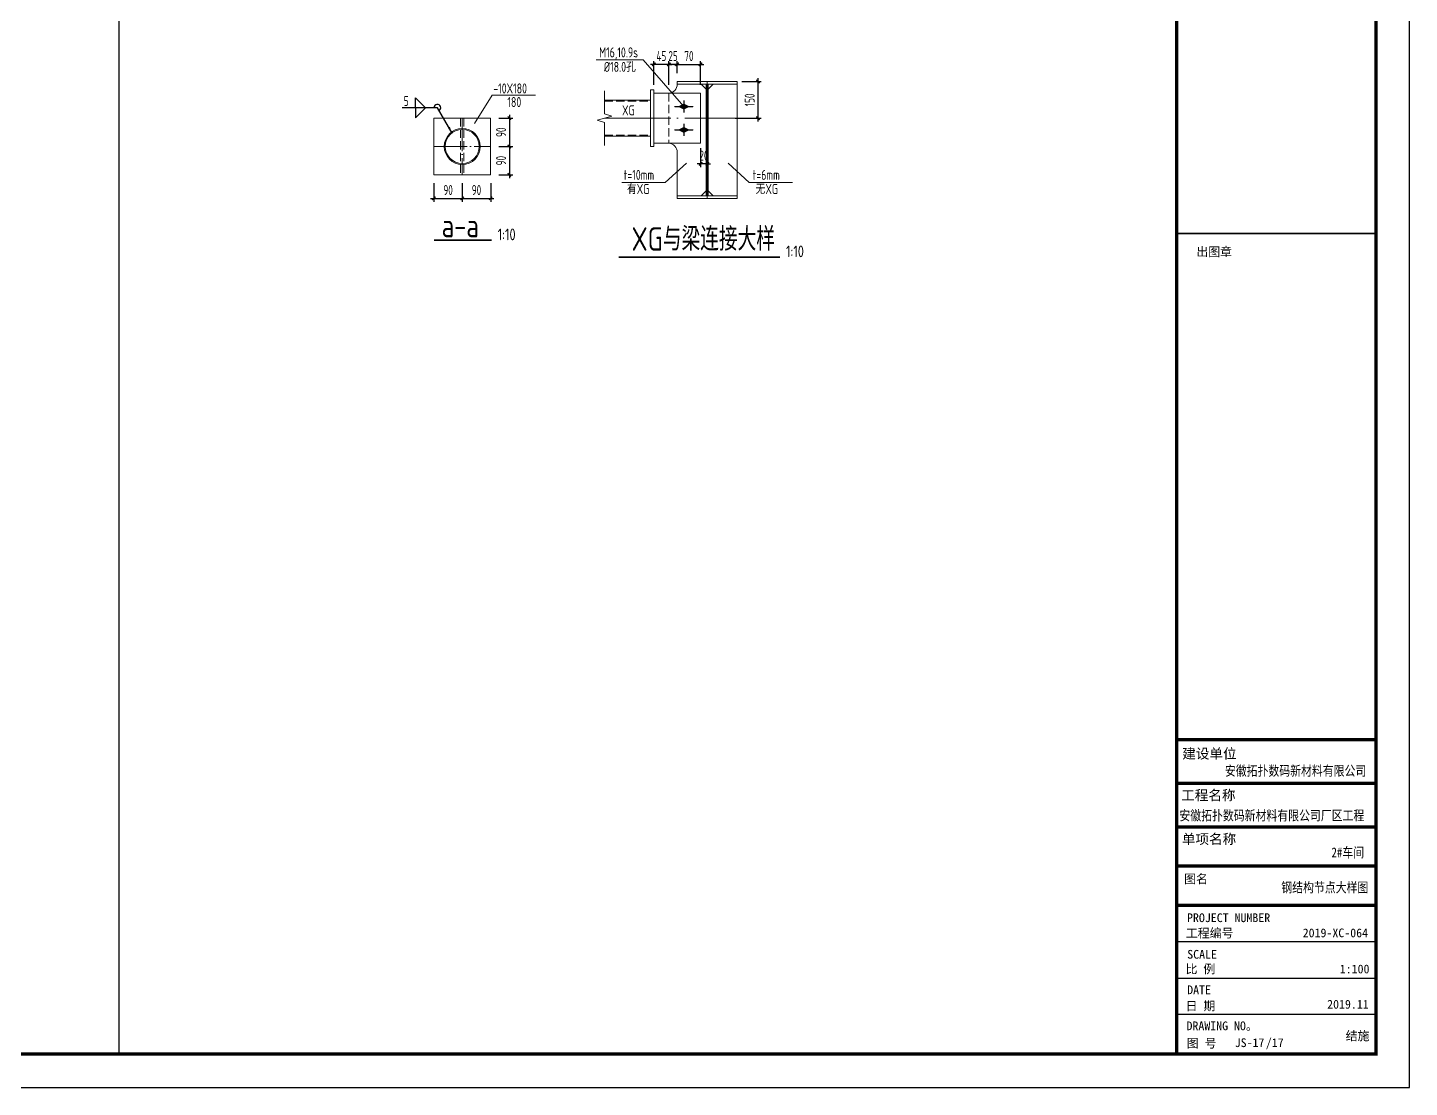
# Model space of a CAD drawing. Extents: x 19118 to 566552, y -1188739 to 92943.
# Drawn here: x 120308 to 161912, y -1188739 to -1156850 of the extents above; entities that cross this region are included whole.
import ezdxf
from ezdxf.enums import TextEntityAlignment as Align

# ---------------------------------------------------------------- set-up
doc = ezdxf.new("R2010")
doc.units = 0
doc.header["$LTSCALE"] = 1000
doc.header["$MEASUREMENT"] = 0
doc.linetypes.add('DASH', pattern=[0.35, 0.25, -0.1])
doc.linetypes.add('DOTE', pattern=[2.42, 2, -0.2, 0.02, -0.2])
doc.layers.get('0').update_dxf_attribs({"linetype": 'CONTINUOUS'})
doc.layers.get('Defpoints').update_dxf_attribs({"linetype": 'CONTINUOUS'})
for name, color, linetype in [('AXIS', 3, 'CONTINUOUS'), ('BEAM_CON', 4, 'CONTINUOUS'), ('COLU', 7, 'CONTINUOUS'), ('DIM', 3, 'CONTINUOUS'), ('NUM', 7, 'CONTINUOUS'), ('PUB_TITLE', 4, 'CONTINUOUS'), ('TEXT', 7, 'CONTINUOUS'), ('THIN', 7, 'CONTINUOUS'), ('WELD', 7, 'CONTINUOUS'), ('图框', 4, 'CONTINUOUS')]:
    doc.layers.add(name, color=color, linetype=linetype)
doc.styles.add('-黑体', font='SimSun.ttf')
doc.styles.get("Standard").update_dxf_attribs({"font": 'atssdeng.shx', "bigfont": 'atssdchn.shx'})
doc.styles.add('TSSD_Dimension', font='Tssdeng.shx', dxfattribs={"width": 0.7, "bigfont": 'hztxt.shx'})
doc.styles.add('TSSD_Label', font='tssdeng.shx', dxfattribs={"width": 0.6, "bigfont": 'hztxt.shx'})
doc.styles.add('TSSD_Rein', font='atssdeng.shx', dxfattribs={"width": 0.7, "bigfont": 'atssdchn.shx'})
doc.styles.add('宋体', font='SimSun.ttf', dxfattribs={"width": 0.8})
doc.styles.add('黑体', font='simhei.ttf', dxfattribs={"width": 0.6, "height": 4.3})
doc.dimstyles.new('TSSD_10_100', dxfattribs={"dimtxt": 300, "dimasz": 100, "dimexe": 100, "dimexo": 250, "dimgap": 100, "dimtad": 1, "dimdec": 0, "dimlfac": 0.1, "dimzin": 0, "dimdsep": 46, "dimtxsty": 'TSSD_Dimension', "dimblk": 'ARCHTICK', "dimcen": 0, "dimdle": 100, "dimclrt": 7, "dimadec": 0, "dimazin": 0, "dimtfac": 1, "dimtdec": 0, "dimtix": 1, "dimtmove": 2, "dimatfit": 3, "dimldrblk": 'ARCHTICK', "dimfxl": 1, "dimtolj": 1, "dimtzin": 0, "dimarcsym": 0})
doc.dimstyles.new('TSSD_LEADER_STYLE_200.0', dxfattribs={"dimtxt": 0.18, "dimasz": 200, "dimexe": 0.18, "dimexo": 0.0625, "dimgap": 0.09, "dimtad": 0, "dimtih": 1, "dimtoh": 1, "dimdec": 4, "dimzin": 0, "dimdsep": 46, "dimtxsty": 'Standard', "dimcen": 0.09, "dimadec": 0, "dimazin": 0, "dimtfac": 1, "dimtdec": 4, "dimtofl": 0, "dimtmove": 0, "dimatfit": 3, "dimfxl": 1, "dimtolj": 1, "dimtzin": 0, "dimarcsym": 0})

# ---------------------------------------------------------------- blocks, each defined once
blk = doc.blocks.new('_ArchTick')
at = {"color": 0, "linetype": 'ByBlock', "const_width": 0.4}
blk.add_lwpolyline([(-0.5, -0.5), (0.5, 0.5)], dxfattribs=at)
blk = doc.blocks.new('*D564')
at = {"layer": 'Defpoints', "color": 0}
for p in [(134250, -1159570), (134250, -1160425), (134813, -1160425)]:
    blk.add_point(p, dxfattribs=at)
at = {"layer": 'DIM', "color": 0, "lineweight": -2}
for p, q in [((134813, -1159470), (134813, -1160525)), ((134500, -1159570), (134913, -1159570)), ((134500, -1160425), (134913, -1160425))]:
    blk.add_line(p, q, dxfattribs=at)
at = {"layer": 'DIM', "color": 0, "lineweight": -2, "xscale": 100, "yscale": 100, "zscale": 100}
for p, rotation in [((134813, -1159570), 90), ((134813, -1160425), 270)]:
    blk.add_blockref('_ArchTick', p, dxfattribs=dict(at, rotation=rotation))
at = {"layer": 'DIM', "color": 7, "lineweight": 5, "insert": (134563, -1159998), "char_height": 300, "attachment_point": 5, "rotation": 90, "style": 'TSSD_Dimension'}
blk.add_mtext('\\A1;90', dxfattribs=at)
blk = doc.blocks.new('*D565')
at = {"layer": 'Defpoints', "color": 0}
for p in [(134250, -1160425), (134250, -1161279), (134813, -1161279)]:
    blk.add_point(p, dxfattribs=at)
at = {"layer": 'DIM', "color": 0, "lineweight": -2}
for p, q in [((134813, -1160325), (134813, -1161379)), ((134500, -1160425), (134913, -1160425)), ((134500, -1161279), (134913, -1161279))]:
    blk.add_line(p, q, dxfattribs=at)
at = {"layer": 'DIM', "color": 0, "lineweight": -2, "xscale": 100, "yscale": 100, "zscale": 100}
for p, rotation in [((134813, -1160425), 90), ((134813, -1161279), 270)]:
    blk.add_blockref('_ArchTick', p, dxfattribs=dict(at, rotation=rotation))
at = {"layer": 'DIM', "color": 7, "lineweight": 5, "insert": (134563, -1160852), "char_height": 300, "attachment_point": 5, "rotation": 90, "style": 'TSSD_Dimension'}
blk.add_mtext('\\A1;90', dxfattribs=at)
blk = doc.blocks.new('*D566')
at = {"layer": 'Defpoints', "color": 0}
for p in [(132541, -1161279), (133395, -1161279), (133395, -1161987)]:
    blk.add_point(p, dxfattribs=at)
at = {"layer": 'DIM', "color": 0, "lineweight": -2}
for p, q in [((132541, -1161529), (132541, -1162087)), ((133395, -1161529), (133395, -1162087)), ((132441, -1161987), (133495, -1161987))]:
    blk.add_line(p, q, dxfattribs=at)
at = {"layer": 'DIM', "color": 0, "lineweight": -2, "xscale": 100, "yscale": 100, "zscale": 100, "rotation": 180}
blk.add_blockref('_ArchTick', (132541, -1161987), dxfattribs=at)
at = {"layer": 'DIM', "color": 0, "lineweight": -2, "xscale": 100, "yscale": 100, "zscale": 100}
blk.add_blockref('_ArchTick', (133395, -1161987), dxfattribs=at)
at = {"layer": 'DIM', "color": 7, "lineweight": 5, "insert": (132968, -1161737), "char_height": 300, "attachment_point": 5, "style": 'TSSD_Dimension'}
blk.add_mtext('\\A1;90', dxfattribs=at)
blk = doc.blocks.new('*D567')
at = {"layer": 'Defpoints', "color": 0}
for p in [(133395, -1161279), (134250, -1161279), (134250, -1161987)]:
    blk.add_point(p, dxfattribs=at)
at = {"layer": 'DIM', "color": 0, "lineweight": -2}
for p, q in [((133395, -1161529), (133395, -1162087)), ((134250, -1161529), (134250, -1162087)), ((133295, -1161987), (134350, -1161987))]:
    blk.add_line(p, q, dxfattribs=at)
at = {"layer": 'DIM', "color": 0, "lineweight": -2, "xscale": 100, "yscale": 100, "zscale": 100, "rotation": 180}
blk.add_blockref('_ArchTick', (133395, -1161987), dxfattribs=at)
at = {"layer": 'DIM', "color": 0, "lineweight": -2, "xscale": 100, "yscale": 100, "zscale": 100}
blk.add_blockref('_ArchTick', (134250, -1161987), dxfattribs=at)
at = {"layer": 'DIM', "color": 7, "lineweight": 5, "insert": (133823, -1161737), "char_height": 300, "attachment_point": 5, "style": 'TSSD_Dimension'}
blk.add_mtext('\\A1;90', dxfattribs=at)
blk = doc.blocks.new('_WELD004')
at = {"color": 0, "linetype": 'ByBlock'}
for p, q in [((0, 1), (1, 0)), ((0, 0), (0, 1))]:
    blk.add_line(p, q, dxfattribs=at)
blk = doc.blocks.new('*D568')
at = {"layer": 'Defpoints', "color": 0}
for p in [(141560, -1158470), (141359, -1159576), (142299, -1159576)]:
    blk.add_point(p, dxfattribs=at)
at = {"layer": 'DIM', "color": 0, "lineweight": -2}
for p, q in [((141810, -1158470), (142399, -1158470)), ((142299, -1158370), (142299, -1159676)), ((141609, -1159576), (142399, -1159576))]:
    blk.add_line(p, q, dxfattribs=at)
at = {"layer": 'DIM', "color": 0, "lineweight": -2, "xscale": 100, "yscale": 100, "zscale": 100}
for p, rotation in [((142299, -1158470), 90), ((142299, -1159576), 270)]:
    blk.add_blockref('_ArchTick', p, dxfattribs=dict(at, rotation=rotation))
at = {"layer": 'DIM', "color": 7, "lineweight": 5, "insert": (142049, -1159023), "char_height": 300, "attachment_point": 5, "rotation": 90, "style": 'TSSD_Dimension'}
blk.add_mtext('\\A1;150', dxfattribs=at)
blk = doc.blocks.new('*D569')
at = {"layer": 'Defpoints', "color": 0}
for p in [(139616, -1157955), (139867, -1158470), (139616, -1158822)]:
    blk.add_point(p, dxfattribs=at)
at = {"layer": 'DIM', "color": 0, "lineweight": -2}
for p, q in [((139616, -1157955), (139516, -1157955)), ((139616, -1158572), (139616, -1157855)), ((139867, -1157955), (139616, -1157955)), ((139867, -1158220), (139867, -1157855)), ((139867, -1157955), (139967, -1157955))]:
    blk.add_line(p, q, dxfattribs=at)
at = {"layer": 'DIM', "color": 0, "lineweight": -2, "xscale": 100, "yscale": 100, "zscale": 100}
blk.add_blockref('_ArchTick', (139616, -1157955), dxfattribs=at)
at = {"layer": 'DIM', "color": 0, "lineweight": -2, "xscale": 100, "yscale": 100, "zscale": 100, "rotation": 180}
blk.add_blockref('_ArchTick', (139867, -1157955), dxfattribs=at)
at = {"layer": 'DIM', "color": 7, "lineweight": 5, "insert": (139741, -1157705), "char_height": 300, "attachment_point": 5, "style": 'TSSD_Dimension'}
blk.add_mtext('\\A1;25', dxfattribs=at)
blk = doc.blocks.new('*D570')
at = {"layer": 'Defpoints', "color": 0}
for p in [(139163, -1157955), (139163, -1158822), (139616, -1158822)]:
    blk.add_point(p, dxfattribs=at)
at = {"layer": 'DIM', "color": 0, "lineweight": -2}
for p, q in [((139163, -1157955), (139063, -1157955)), ((139163, -1158572), (139163, -1157855)), ((139616, -1157955), (139163, -1157955)), ((139616, -1158572), (139616, -1157855)), ((139616, -1157955), (139716, -1157955))]:
    blk.add_line(p, q, dxfattribs=at)
at = {"layer": 'DIM', "color": 0, "lineweight": -2, "xscale": 100, "yscale": 100, "zscale": 100}
blk.add_blockref('_ArchTick', (139163, -1157955), dxfattribs=at)
at = {"layer": 'DIM', "color": 0, "lineweight": -2, "xscale": 100, "yscale": 100, "zscale": 100, "rotation": 180}
blk.add_blockref('_ArchTick', (139616, -1157955), dxfattribs=at)
at = {"layer": 'DIM', "color": 7, "lineweight": 5, "insert": (139389, -1157705), "char_height": 300, "attachment_point": 5, "style": 'TSSD_Dimension'}
blk.add_mtext('\\A1;45', dxfattribs=at)
blk = doc.blocks.new('*D571')
at = {"layer": 'Defpoints', "color": 0}
for p in [(140570, -1160229), (140771, -1160229), (140570, -1160950)]:
    blk.add_point(p, dxfattribs=at)
at = {"layer": 'DIM', "color": 0, "lineweight": -2}
for p, q in [((140570, -1160479), (140570, -1161050)), ((140771, -1160479), (140771, -1161050)), ((140570, -1160950), (140470, -1160950)), ((140771, -1160950), (140570, -1160950)), ((140771, -1160950), (140871, -1160950))]:
    blk.add_line(p, q, dxfattribs=at)
at = {"layer": 'DIM', "color": 0, "lineweight": -2, "xscale": 100, "yscale": 100, "zscale": 100}
blk.add_blockref('_ArchTick', (140570, -1160950), dxfattribs=at)
at = {"layer": 'DIM', "color": 0, "lineweight": -2, "xscale": 100, "yscale": 100, "zscale": 100, "rotation": 180}
blk.add_blockref('_ArchTick', (140771, -1160950), dxfattribs=at)
at = {"layer": 'DIM', "color": 7, "lineweight": 5, "insert": (140671, -1160700), "char_height": 300, "attachment_point": 5, "style": 'TSSD_Dimension'}
blk.add_mtext('\\A1;20', dxfattribs=at)
blk = doc.blocks.new('*D572')
at = {"layer": 'Defpoints', "color": 0}
for p in [(140570, -1157955), (139867, -1158470), (140570, -1158822)]:
    blk.add_point(p, dxfattribs=at)
at = {"layer": 'DIM', "color": 0, "lineweight": -2}
for p, q in [((139767, -1157955), (140670, -1157955)), ((139867, -1158220), (139867, -1157855)), ((140570, -1158572), (140570, -1157855))]:
    blk.add_line(p, q, dxfattribs=at)
at = {"layer": 'DIM', "color": 0, "lineweight": -2, "xscale": 100, "yscale": 100, "zscale": 100, "rotation": 180}
blk.add_blockref('_ArchTick', (139867, -1157955), dxfattribs=at)
at = {"layer": 'DIM', "color": 0, "lineweight": -2, "xscale": 100, "yscale": 100, "zscale": 100}
blk.add_blockref('_ArchTick', (140570, -1157955), dxfattribs=at)
at = {"layer": 'DIM', "color": 7, "lineweight": 5, "insert": (140219, -1157705), "char_height": 300, "attachment_point": 5, "style": 'TSSD_Dimension'}
blk.add_mtext('\\A1;70', dxfattribs=at)
blk = doc.blocks.new('A$C21E01B0F')
at = {"layer": 'THIN'}
for p, q in [((18, 241), (18, -299)), ((-162, -29), (198, -29))]:
    blk.add_line(p, q, dxfattribs=at)
blk.add_solid([(18, 151), (108, -29), (-72, -29), (18, -209)], dxfattribs=at)

msp = doc.modelspace()

# ---------------------------------------------------------------- linework, layer by layer
msp.add_lwpolyline([(123058.77, -1130339.44), (123058.77, -1187739.44)])
at = {"layer": 'AXIS', "linetype": 'DOTE', "lineweight": 5}
for p, q in [((140771.3, -1158470.39), (140771.3, -1161987.91)), ((140067.79, -1159390.71), (140067.79, -1159057.57)), ((140350.24, -1159224.14), (139785.34, -1159224.14)), ((137677.79, -1159575.89), (141884.96, -1159575.89)), ((140067.79, -1160094.21), (140067.79, -1159761.08)), ((140350.24, -1159927.65), (139785.34, -1159927.65))]:
    msp.add_line(p, q, dxfattribs=at)
at = {"layer": 'AXIS', "linetype": 'DOTE', "lineweight": 5, "ltscale": 0.5}
for p, q in [((133395.38, -1159570.49), (133395.38, -1161279)), ((132541.13, -1160424.75), (134249.64, -1160424.75))]:
    msp.add_line(p, q, dxfattribs=at)
at = {"layer": 'BEAM_CON', "lineweight": 5}
for p, q in [((139866.79, -1158470.39), (141675.8, -1158470.39)), ((139866.79, -1158550.79), (139866.79, -1158470.39)), ((139866.79, -1158470.39), (139866.79, -1158564.69)), ((139866.79, -1158550.79), (141675.8, -1158550.79)), ((140590.39, -1158550.79), (140741.15, -1158701.54)), ((140741.15, -1158550.79), (140741.15, -1161907.51)), ((140801.45, -1158550.79), (140801.45, -1161907.51)), ((140952.2, -1158550.79), (140801.45, -1158701.54)), ((141675.8, -1158470.39), (141675.8, -1158550.79)), ((141675.8, -1158550.79), (141675.8, -1161907.51)), ((137677.79, -1159033.19), (139062.79, -1159033.19)), ((139062.79, -1160430.15), (139062.79, -1158721.64)), ((139163.29, -1158721.64), (139062.79, -1158721.64)), ((139163.29, -1160430.15), (139163.29, -1158721.64)), ((140570.29, -1158822.14), (139163.29, -1158822.14)), ((140570.29, -1160329.65), (140570.29, -1158822.14)), ((137677.79, -1160118.6), (139062.79, -1160118.6)), ((139163.29, -1160430.15), (139062.79, -1160430.15)), ((140570.29, -1160329.65), (139163.29, -1160329.65)), ((139866.79, -1160587.1), (139866.79, -1161987.91)), ((139866.79, -1161907.51), (141675.8, -1161907.51)), ((139866.79, -1161987.91), (139866.79, -1161907.51)), ((139866.79, -1161987.91), (141675.8, -1161987.91)), ((140590.39, -1161907.51), (140741.15, -1161756.76)), ((140952.2, -1161907.51), (140801.45, -1161756.76)), ((141675.8, -1161987.91), (141675.8, -1161907.51))]:
    msp.add_line(p, q, dxfattribs=at)
at = {"layer": 'BEAM_CON', "linetype": 'DASH', "lineweight": 5}
for p, q in [((137677.79, -1159063.34), (139062.79, -1159063.34)), ((139615.54, -1158822.14), (139615.54, -1160329.65)), ((133345.13, -1159570.49), (133345.13, -1161279)), ((133445.63, -1159570.49), (133445.63, -1161279)), ((137677.79, -1160088.45), (139062.79, -1160088.45))]:
    msp.add_line(p, q, dxfattribs=at)
at = {"layer": 'BEAM_CON', "lineweight": 5}
msp.add_lwpolyline([(132541.13, -1159570.49), (134249.64, -1159570.49), (134249.64, -1161279), (132541.13, -1161279)], close=True, dxfattribs=at)
for points in [[(132852.68, -1160424.75, 1), (133938.08, -1160424.75, 1)], [(132882.83, -1160424.75, 1), (133907.93, -1160424.75, 1)]]:
    msp.add_lwpolyline(points, format="xyb", close=True, dxfattribs=at)
for centre, start, end in [((139602.14, -1158557.74), 272.900749, 1.504447), ((139602.14, -1160594.05), 358.495553, 87.099251)]:
    msp.add_arc(centre, 264.74, start, end, dxfattribs=at)
at = {"layer": 'NUM', "const_width": 50.25}
for points in [[(132548.13, -1163248.97), (134277.7, -1163248.97)], [(138099.47, -1163758.27), (142958.66, -1163758.27)]]:
    msp.add_lwpolyline(points, dxfattribs=at)
at = {"layer": 'PUB_TITLE'}
msp.add_lwpolyline([(77811.65, -1188739.44), (161911.65, -1188739.44), (161911.65, -1129339.44), (77811.65, -1129339.44)], close=True, dxfattribs=at)
at = {"layer": 'PUB_TITLE', "const_width": 100}
msp.add_lwpolyline([(80311.65, -1187739.44), (160911.65, -1187739.44), (160911.65, -1130339.44), (80311.65, -1130339.44)], close=True, dxfattribs=at)
at = {"layer": 'TEXT', "lineweight": 5}
for p, q in [((138845.3, -1157823.67), (137428.02, -1157823.67)), ((140067.79, -1159224.14), (138845.3, -1157823.67)), ((133764.93, -1159732), (134293.36, -1158879.94)), ((134293.36, -1158879.94), (135599.38, -1158879.94)), ((140141.85, -1160926.27), (139507.55, -1161507.49)), ((141400.74, -1160926.27), (142035.04, -1161507.49)), ((139507.55, -1161507.49), (138201.53, -1161507.49)), ((142035.04, -1161507.49), (143341.06, -1161507.49))]:
    msp.add_line(p, q, dxfattribs=at)
at = {"layer": 'THIN', "lineweight": 5}
msp.add_lwpolyline([(137677.79, -1158751.79), (137677.79, -1159445.24), (137898.89, -1159515.59), (137456.69, -1159636.19), (137677.79, -1159706.54), (137677.79, -1160400)], dxfattribs=at)
at = {"layer": 'WELD'}
msp.add_line((132646.64, -1159259.32), (131583.68, -1159259.32), dxfattribs=at)
msp.add_arc((132646.64, -1159259.32), 100.5, 300.195222, 180, dxfattribs=at)
at = {"layer": '图框', "color": 4, "const_width": 98.59}
msp.add_lwpolyline([(154902.42, -1130339.44), (160911.65, -1130339.44), (160911.65, -1187739.44), (154902.42, -1187739.44)], close=True, dxfattribs=at)
at = {"layer": '图框', "color": 0, "const_width": 50}
msp.add_lwpolyline([(154902.42, -1163047.22), (160911.65, -1163047.22)], dxfattribs=at)
at = {"layer": '图框', "color": 4}
for points, const_width in [([(154902.42, -1178272.97), (160889.81, -1178272.97)], 99.6), ([(154902.42, -1179589.98), (160891.66, -1179589.98)], 99.6), ([(154902.42, -1180904.51), (160911.65, -1180904.51)], 99.6), ([(154902.42, -1182075.24), (160911.65, -1182075.24)], 99.6), ([(154902.42, -1183259.79), (160911.65, -1183259.79)], 99.6), ([(154902.42, -1184358.65), (160911.65, -1184358.65)], 40.34), ([(154902.42, -1185455.6), (160911.65, -1185455.6)], 40.34), ([(154902.42, -1186544.24), (160911.65, -1186544.24)], 40.34)]:
    msp.add_lwpolyline(points, dxfattribs=dict(at, const_width=const_width))

# ---------------------------------------------------------------- block references
at = {"layer": 'COLU', "lineweight": 5, "xscale": -1.005005025013816, "yscale": 1.005005025013816, "zscale": 1.005005025, "rotation": 90}
for p in [(140038.68, -1159206.17), (140038.68, -1159909.67)]:
    msp.add_blockref('A$C21E01B0F', p, dxfattribs=at)
at = {"layer": 'WELD', "xscale": 301.5015075001866, "yscale": 301.5015075001284, "zscale": 301.5015075001508}
msp.add_blockref('_WELD004', (131985.68, -1159259.32), dxfattribs=at)
at = {"layer": 'WELD', "xscale": -301.5015075001866, "yscale": 301.5015075001284, "zscale": 301.5015075001509, "rotation": 180}
msp.add_blockref('_WELD004', (131985.68, -1159259.32), dxfattribs=at)

# ---------------------------------------------------------------- texts
at = {"layer": 'TEXT', "lineweight": 5}
for s, height, style, width, p in [('M16,10.9s', 301.502, 'TSSD_Rein', 0.75, (137515.39, -1157745.79)), ('%%C18.0孔', 301.502, 'TSSD_Rein', 0.75, (137658.59, -1158180.99)), ('-10X180', 301.502, 'TSSD_Rein', 0.75, (134327.54, -1158830.48)), ('180', 301.502, 'TSSD_Rein', 0.75, (134752.93, -1159240.27)), ('XG', 301.502, 'TSSD_Rein', 0.75, (138206.49, -1159488.59)), ('t=10mm', 301.502, 'TSSD_Rein', 0.75, (138255.78, -1161431.22)), ('t=6mm', 301.502, 'TSSD_Rein', 0.75, (142138.79, -1161431.22)), ('有XG', 301.502, 'TSSD_Rein', 0.75, (138353.79, -1161856.38)), ('无XG', 301.502, 'TSSD_Rein', 0.75, (142227.41, -1161856.38)), ('1:10', 351.752, 'TSSD_Label', 0.8, (134460.87, -1163248.97)), ('1:10', 351.752, 'TSSD_Label', 0.8, (143141.83, -1163758.27))]:
    msp.add_text(s, height=height, dxfattribs=dict(at, style=style, width=width)).set_placement(p)
at = {"layer": 'TEXT', "style": 'TSSD_Label', "width": 0.7}
msp.add_text('5', height=301.5, dxfattribs=at).set_placement((131633.93, -1159209.07))
at = {"layer": 'TEXT', "lineweight": 5, "style": 'TSSD_Label', "width": 0.8}
for s, p in [('a-a', (133333.45, -1162806.47)), ('XG与梁连接大样', (140651.36, -1163173.59))]:
    msp.add_text(s, height=703.504, dxfattribs=at).set_placement(p, align=Align.MIDDLE)
at = {"layer": 'TEXT', "color": 3, "style": '-黑体', "width": 0.8}
for s, p in [('安徽拓扑数码新材料有限公司', (156357.59, -1179362.67)), ('安徽拓扑数码新材料有限公司厂区工程', (154986.98, -1180707.15)), ('2#车间', (159567.48, -1181820.15)), ('钢结构节点大样图', (158056.33, -1182872.9))]:
    msp.add_text(s, height=300.15, dxfattribs=at).set_placement(p)
at = {"layer": '图框', "color": 4}
for s, height, style, p in [('出图章', 262.944, '黑体', (155497.58, -1163727.64)), ('建设单位', 300, '黑体', (155074.06, -1178845.66)), ('工程名称', 300, '黑体', (155040.85, -1180097.21)), ('单项名称', 300, '黑体', (155060.84, -1181418.2)), ('图名', 262.944, '黑体', (155130.07, -1182600.29)), ('工程编号', 262.944, '黑体', (155181.55, -1184231.6)), ('2019-XC-064', 262.944, '宋体', (158699.87, -1184222.52)), ('SCALE', 262.944, '黑体', (155223.44, -1184867.12)), ('比 例', 262.944, '黑体', (155172.69, -1185310.08)), ('1:100', 262.944, '宋体', (159816.35, -1185309.03)), ('DATE', 262.944, '黑体', (155222.06, -1185935.74)), ('2019.11', 262.944, '宋体', (159435.77, -1186370.53)), ('日 期', 262.944, '黑体', (155172.69, -1186422.9)), ('DRAWING NO。', 262.944, '黑体', (155201.32, -1187020.44)), ('图 号', 262.944, '黑体', (155210.03, -1187545.5))]:
    msp.add_text(s, height=height, dxfattribs=dict(at, style=style)).set_placement(p)
at = {"layer": '图框', "color": 0, "style": '黑体'}
msp.add_text('PROJECT NUMBER', height=262.944, dxfattribs=at).set_placement((155217.01, -1183766.8))
at = {"layer": '图框', "color": 3, "style": '宋体'}
for s, p in [('JS-17', (156652.23, -1187527.15)), ('/17', (157589.95, -1187527.15)), ('结施', (159993.61, -1187322.99))]:
    msp.add_text(s, height=262.944, dxfattribs=at).set_placement(p)

# ---------------------------------------------------------------- dimensions: what is measured, and where the dimension line sits
at = {"layer": 'DIM', "lineweight": 5}
for base, p1, p2, picture, middle in [((139163.29, -1157954.71), (139615.54, -1158822.14), (139163.29, -1158822.14), '*D570', (139389.41, -1157704.71)), ((139615.54, -1157954.71), (139866.79, -1158470.39), (139615.54, -1158822.14), '*D569', (139741.17, -1157704.71)), ((140570.29, -1157954.71), (139866.79, -1158470.39), (140570.29, -1158822.14), '*D572', (140218.54, -1157704.71)), ((140570.29, -1160949.85), (140771.3, -1160229.15), (140570.29, -1160229.15), '*D571', (140670.8, -1160699.85))]:
    dim = msp.add_linear_dim(base=base, p1=p1, p2=p2, dimstyle='TSSD_10_100', dxfattribs=at)
    dim.commit()
    dim.dimension.update_dxf_attribs({"geometry": picture, "text_midpoint": middle})
for base, p1, p2, text, picture, middle in [((142298.8, -1159575.89), (141559.96, -1158470.39), (141358.95, -1159575.89), '150', '*D568', (142048.8, -1159023.14)), ((134812.83, -1160424.75), (134249.64, -1159570.49), (134249.64, -1160424.75), '90', '*D564', (134562.83, -1159997.62)), ((134812.83, -1161279), (134249.64, -1160424.75), (134249.64, -1161279), '90', '*D565', (134562.83, -1160851.88))]:
    dim = msp.add_linear_dim(base=base, p1=p1, p2=p2, angle=90, text=text, dimstyle='TSSD_10_100', dxfattribs=at)
    dim.commit()
    dim.dimension.update_dxf_attribs({"geometry": picture, "text_midpoint": middle})
for base, p1, p2, picture, middle in [((133395.38, -1161987.4), (132541.13, -1161279), (133395.38, -1161279), '*D566', (132968.26, -1161737.4)), ((134249.64, -1161987.4), (133395.38, -1161279), (134249.64, -1161279), '*D567', (133822.51, -1161737.4))]:
    dim = msp.add_linear_dim(base=base, p1=p1, p2=p2, text='90', dimstyle='TSSD_10_100', dxfattribs=at)
    dim.commit()
    dim.dimension.update_dxf_attribs({"geometry": picture, "text_midpoint": middle})

# ---------------------------------------------------------------- leaders
at = {"layer": 'WELD'}
msp.add_leader([(133089.82, -1160020.93), (132646.64, -1159259.32)], dimstyle='TSSD_LEADER_STYLE_200.0', dxfattribs=at)

doc.saveas('drawing.dxf')
